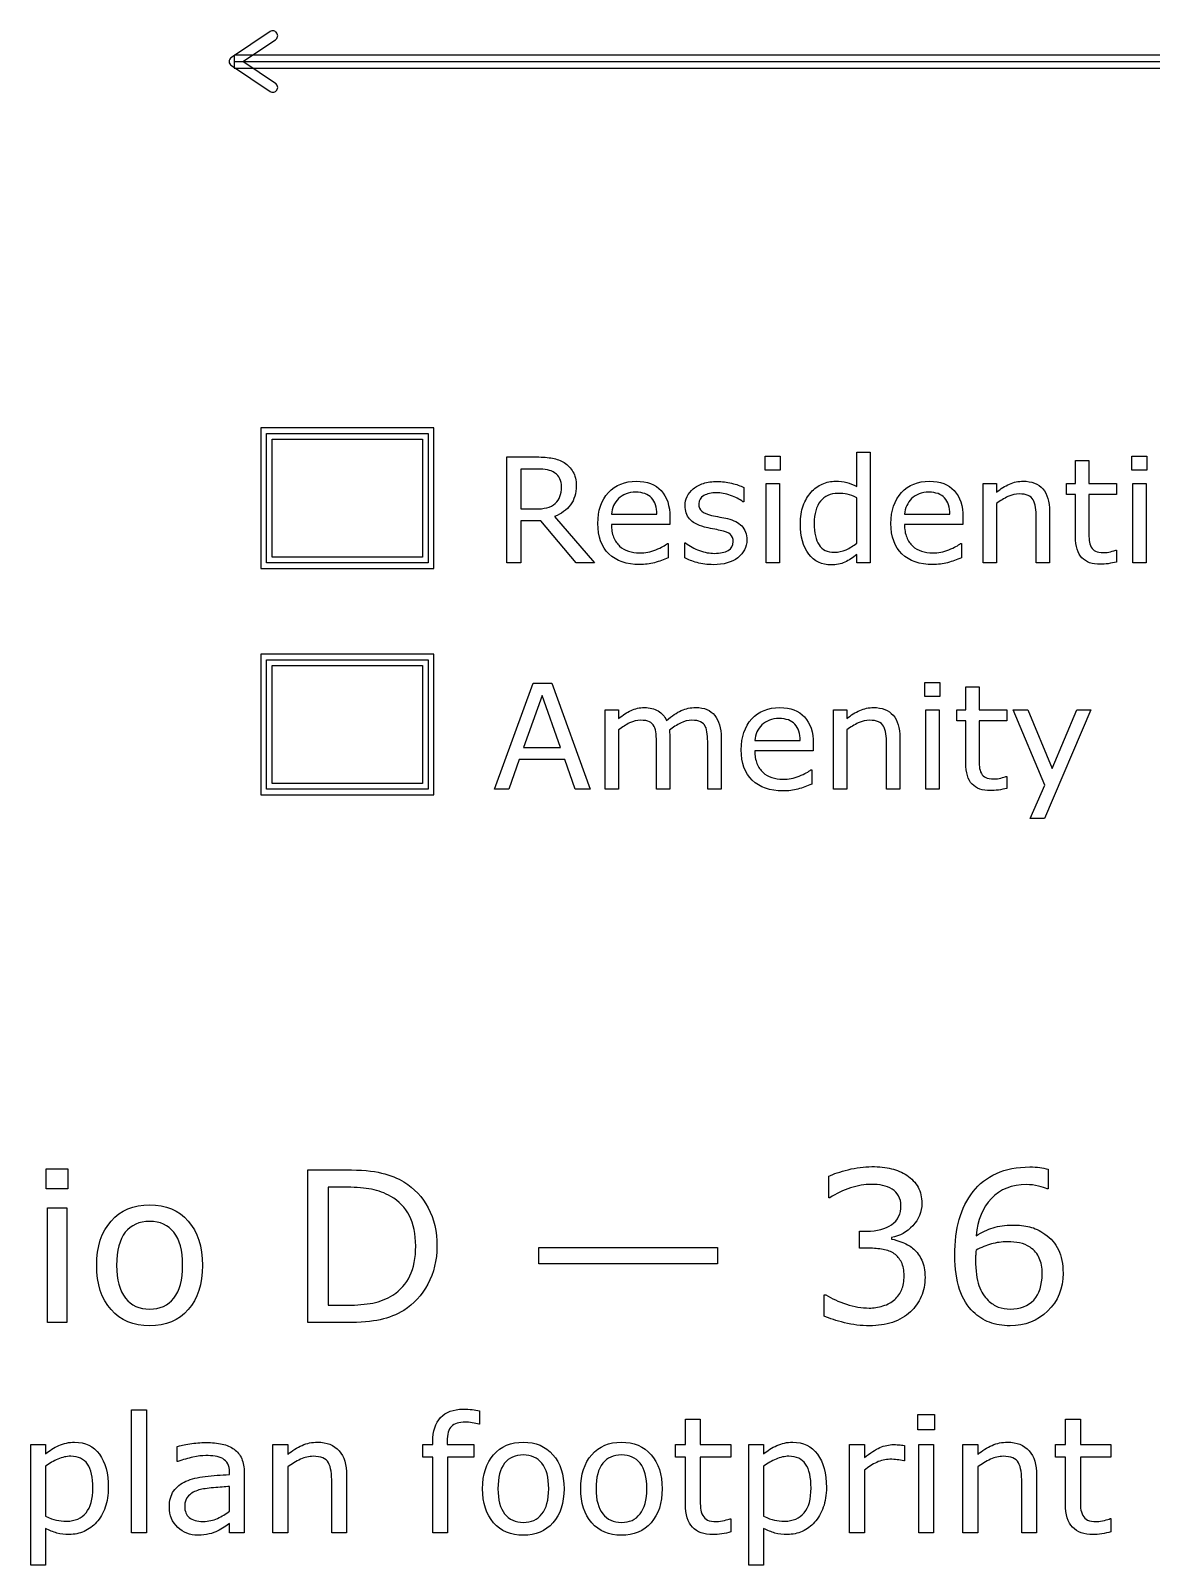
# Model space of a CAD drawing. Extents: x -13 to 750, y 12 to 2314.
# Drawn here: x 31.4 to 100.7, y 585.9 to 680.8 of the extents above; entities that cross this region are included whole.
import ezdxf

# ---------------------------------------------------------------- set-up
doc = ezdxf.new("R2010")
doc.units = 0
doc.layers.get('0').update_dxf_attribs({"linetype": 'CONTINUOUS'})

msp = doc.modelspace()

# ---------------------------------------------------------------- linework, layer by layer
at = {"color": 7}
for points in [[(46.234375, 680.7396), (43.833984, 679.14)], [(46.566411, 677.5404), (44.541021, 678.89), (46.566411, 680.2396)], [(44, 678.89), (268, 678.89)], [(43.833984, 678.64), (46.234375, 677.0404)], [(66.292969, 647.89), (65.163574, 647.89), (62.975098, 650.4916), (61.749023, 650.4916), (61.749023, 647.89), (60.878906, 647.89), (60.878906, 654.4335), (62.711426, 654.4335)], [(82.526367, 652.6004), (82.526367, 654.7274), (83.352539, 654.7274), (83.352539, 647.89)], [(96.052734, 649.4937), (96.052734, 652.1041), (95.494629, 652.1041), (95.494629, 652.7984), (96.052734, 652.7984), (96.052734, 654.209), (96.878906, 654.209), (96.878906, 652.7984), (98.583984, 652.7984), (98.583984, 652.1041), (96.878906, 652.1041), (96.878906, 649.8672)], [(62.772949, 653.6867), (61.749023, 653.6867), (61.749023, 651.217), (62.62793, 651.217)], [(75.525883, 652.5479), (75.525883, 651.6646), (75.481933, 651.6646)], [(91.166017, 651.5547), (91.166017, 647.89), (90.339845, 647.89), (90.339845, 652.7987), (91.166017, 652.7987), (91.166017, 652.2538)], [(82.526367, 649.0985), (82.526367, 651.9154)], [(63.832031, 650.7509), (66.292969, 647.89)], [(67.343262, 650.8915), (70.155762, 650.8915)], [(70.959961, 650.2587), (67.343262, 650.2587)], [(70.959956, 650.7069), (70.959961, 650.2587)], [(85.470703, 650.8915), (88.283203, 650.8915)], [(89.087402, 650.2587), (85.470703, 650.2587)], [(89.087406, 650.7069), (89.087402, 650.2587)], [(94.444336, 647.89), (93.618164, 647.89), (93.618164, 650.6849)], [(94.444337, 651.076), (94.444336, 647.89)], [(75.719237, 649.3044), (75.719238, 649.305)], [(70.819336, 649.0897), (70.863276, 649.0897), (70.863276, 648.1888)], [(71.882812, 648.1844), (71.882812, 649.1117), (71.926762, 649.1117)], [(82.526367, 649.0983), (82.526367, 649.0985)], [(83.352539, 647.89), (82.526367, 647.89), (82.526367, 648.4042)], [(88.946777, 649.0897), (88.990727, 649.0897), (88.990727, 648.1888)], [(98.540041, 648.6763), (98.583991, 648.6763), (98.583984, 647.934)], [(89.263184, 635.4937), (89.263184, 638.1041), (88.705078, 638.1041), (88.705078, 638.7984), (89.263184, 638.7984), (89.263184, 640.209), (90.089355, 640.209), (90.089355, 638.7984), (91.794434, 638.7984), (91.794434, 638.1041), (90.089355, 638.1041), (90.089355, 635.8672)], [(67.791516, 637.5553), (67.791516, 633.89), (66.965344, 633.89), (66.965344, 638.7987), (67.791516, 638.7987), (67.791516, 638.2538)], [(81.906739, 637.5547), (81.906739, 633.89), (81.080567, 633.89), (81.080567, 638.7987), (81.906739, 638.7987), (81.906739, 638.2538)], [(70.959971, 637.0324), (70.959971, 633.89), (70.133799, 633.89), (70.133799, 636.6849)], [(74.12843, 637.076), (74.128418, 633.89)], [(85.18506, 637.076), (85.185059, 633.89)], [(74.128418, 633.89), (73.302246, 633.89), (73.302246, 636.6849)], [(76.211426, 636.8915), (79.023926, 636.8915)], [(79.828125, 636.2587), (76.211426, 636.2587)], [(79.82812, 636.7069), (79.828125, 636.2587)], [(85.185059, 633.89), (84.358887, 633.89), (84.358887, 636.6849)], [(79.6875, 635.0897), (79.73144, 635.0897), (79.73144, 634.1888)], [(91.750489, 634.6763), (91.794439, 634.6763), (91.794434, 633.934)], [(94.35791, 610.373), (94.35791, 609.1606), (94.29443, 609.1606)], [(50.952637, 600.89), (48.565918, 600.89), (48.565918, 610.3417), (50.927246, 610.3417)], [(80.850093, 608.6153), (80.786613, 608.6153), (80.786613, 609.942)], [(51.003418, 609.2625), (49.822754, 609.2625), (49.822754, 601.969), (51.003418, 601.969)], [(83.26855, 605.4918), (82.697261, 605.4918), (82.697261, 606.5455), (83.141597, 606.5455)], [(84.677726, 606.1461), (84.677726, 606.0571)], [(86.042472, 605.4414), (86.04248, 605.4412)], [(93.989797, 603.9043), (93.989746, 603.9048)], [(95.278316, 603.9556), (95.27832, 603.9558)], [(80.513672, 601.2898), (80.513672, 602.6165), (80.608882, 602.6165)], [(59.181152, 595.4395), (59.181152, 594.599)], [(59.181152, 594.599), (59.132322, 594.599)], [(71.92041, 589.6721), (71.92041, 592.5725), (71.300293, 592.5725), (71.300293, 593.344), (71.92041, 593.344), (71.92041, 594.9114), (72.838379, 594.9114), (72.838379, 593.344), (74.73291, 593.344), (74.73291, 592.5725), (72.838379, 592.5725), (72.838379, 590.0872)], [(95.431152, 589.6723), (95.431152, 592.5727), (94.811035, 592.5727), (94.811035, 593.3442), (95.431152, 593.3442), (95.431152, 594.9116), (96.349121, 594.9116), (96.349121, 593.3442), (98.243652, 593.3442), (98.243652, 592.5727), (96.349121, 592.5727), (96.349121, 590.0874)], [(32.340332, 588.1636), (32.340332, 585.8785), (31.422363, 585.8785), (31.422363, 593.3443), (32.340332, 593.3443), (32.340332, 592.773)], [(47.320806, 591.9623), (47.320806, 587.89), (46.402837, 587.89), (46.402837, 593.3441), (47.320806, 593.3441), (47.320806, 592.7386)], [(57.18408, 593.5299), (57.18408, 593.3444), (58.839353, 593.3444), (58.839353, 592.5729), (57.213379, 592.5729), (57.213379, 587.89), (56.29541, 587.89), (56.29541, 592.5726), (55.675293, 592.5726), (55.675293, 593.3441), (56.29541, 593.3441), (56.29541, 593.5248)], [(76.759277, 588.1636), (76.759277, 585.8785), (75.841309, 585.8785), (75.841309, 593.3443), (76.759277, 593.3443), (76.759277, 592.773)], [(82.989744, 591.7617), (82.989744, 587.89), (82.071775, 587.89), (82.071775, 593.3441), (82.989744, 593.3441), (82.989744, 592.5384)], [(85.475096, 593.2851), (85.475098, 592.3435)], [(90.00147, 591.9623), (90.00147, 587.89), (89.083501, 587.89), (89.083501, 593.3441), (90.00147, 593.3441), (90.00147, 592.7386)], [(40.533691, 592.2941), (40.484861, 592.2941), (40.484861, 593.2267)], [(85.475098, 592.3435), (85.426268, 592.3435)], [(32.340332, 592.0017), (32.340332, 588.9109)], [(43.722168, 591.4937), (43.722168, 591.6353)], [(44.635252, 591.5907), (44.635254, 587.89)], [(50.963384, 591.43), (50.963379, 587.89)], [(76.759277, 592.0017), (76.759277, 588.9109)], [(93.644048, 591.43), (93.644043, 587.89)], [(35.274902, 590.6594), (35.274902, 590.659)], [(36.222168, 590.6832), (36.222168, 590.683)], [(43.722168, 589.2328), (43.722168, 590.7513)], [(50.963379, 587.89), (50.04541, 587.89), (50.04541, 590.9955)], [(79.693848, 590.6594), (79.693848, 590.659)], [(80.641113, 590.6832), (80.641113, 590.683)], [(93.644043, 587.89), (92.726074, 587.89), (92.726074, 590.9955)], [(43.722168, 589.233), (43.722168, 589.2328)], [(74.684081, 588.7633), (74.732911, 588.7633), (74.73291, 587.9388)], [(98.194823, 588.7635), (98.243653, 588.7635), (98.243652, 587.939)], [(44.635254, 587.89), (43.722168, 587.89), (43.722168, 588.4711)]]:
    msp.add_lwpolyline(points, dxfattribs=at)
for points in [[(46.234375, 680.7396), (46.234375, 680.7396)], [(44, 679.2904), (44, 678.4896), (268, 678.4896), (268, 679.2904)], [(45.650391, 656.2396), (45.650391, 647.5404), (56.349609, 647.5404), (56.349609, 656.2396)], [(46, 655.89), (56, 655.89), (56, 647.89), (46, 647.89)], [(46.349609, 655.5404), (55.650391, 655.5404), (55.650391, 648.2396), (46.349609, 648.2396)], [(77.789062, 653.6205), (76.857422, 653.6205), (76.857422, 654.4774), (77.789062, 654.4774)], [(100.46924, 653.6206), (99.537598, 653.6206), (99.537598, 654.4775), (100.46924, 654.4775)], [(64.258301, 652.5921), (64.258301, 652.5921)], [(77.736328, 647.89), (76.910156, 647.89), (76.910156, 652.7987), (77.736328, 652.7987)], [(100.4165, 647.89), (99.590332, 647.89), (99.590332, 652.7987), (100.4165, 652.7987)], [(45.650391, 642.2396), (45.650391, 633.5404), (56.349609, 633.5404), (56.349609, 642.2396)], [(46, 641.89), (56, 641.89), (56, 633.89), (46, 633.89)], [(46.349609, 641.5404), (55.650391, 641.5404), (55.650391, 634.2396), (46.349609, 634.2396)], [(66.038086, 633.89), (65.11084, 633.89), (64.469238, 635.7137), (61.63916, 635.7137), (60.997559, 633.89), (60.114258, 633.89), (62.496094, 640.4335), (63.65625, 640.4335)], [(87.663574, 639.6205), (86.731934, 639.6205), (86.731934, 640.4774), (87.663574, 640.4774)], [(64.201172, 636.4608), (63.054199, 639.6732), (61.902832, 636.4608)], [(87.61084, 633.89), (86.784668, 633.89), (86.784668, 638.7987), (87.61084, 638.7987)], [(96.993164, 638.7988), (94.12793, 632.0796), (93.244629, 632.0796), (94.158691, 634.1274), (92.203125, 638.7988), (93.099609, 638.7988), (94.606934, 635.1601), (96.127441, 638.7988)], [(33.725098, 609.1673), (32.379395, 609.1673), (32.379395, 610.4051), (33.725098, 610.4051)], [(33.648926, 600.89), (32.455566, 600.89), (32.455566, 607.9803), (33.648926, 607.9803)], [(55.237305, 605.6253), (55.237305, 605.6253)], [(56.55127, 605.6063), (56.55127, 605.6063)], [(73.912109, 604.5208), (62.854492, 604.5208), (62.854492, 605.5364), (73.912109, 605.5364)], [(40.821777, 604.432), (40.821777, 604.432)], [(42.053223, 604.432), (42.053223, 604.432)], [(38.580566, 587.89), (37.662598, 587.89), (37.662598, 595.4877), (38.580566, 595.4877)], [(87.325684, 594.2576), (86.290527, 594.2576), (86.290527, 595.2097), (87.325684, 595.2097)], [(87.26709, 587.89), (86.349121, 587.89), (86.349121, 593.3441), (87.26709, 593.3441)], [(63.463379, 590.6146), (63.463379, 590.6146)], [(64.410645, 590.6146), (64.410645, 590.6146)], [(69.532715, 590.6146), (69.532715, 590.6146)], [(70.47998, 590.6146), (70.47998, 590.6146)]]:
    msp.add_lwpolyline(points, close=True, dxfattribs=at)
for points in [[(46.459789, 680.783802), (46.381762, 680.799557), (46.300673, 680.783656), (46.234375, 680.7396)], [(46.650391, 680.6556), (46.606381, 680.721929), (46.537815, 680.768047), (46.459789, 680.783802)], [(46.694594, 680.4302), (46.710345, 680.508222), (46.694444, 680.589306), (46.650391, 680.6556)], [(46.566411, 680.2396), (46.632732, 680.283613), (46.678843, 680.352177), (46.694594, 680.4302)], [(43.833984, 679.14), (43.750204, 679.084408), (43.69984, 678.990546), (43.69984, 678.89)], [(43.69984, 678.89), (43.69984, 678.789454), (43.750204, 678.695592), (43.833984, 678.64)], [(46.234375, 677.0404), (46.300673, 676.996344), (46.381762, 676.980443), (46.459789, 676.996198)], [(46.459789, 676.996198), (46.537815, 677.011953), (46.606381, 677.058071), (46.650391, 677.1244)], [(46.694594, 677.3498), (46.678843, 677.427823), (46.632732, 677.496387), (46.566411, 677.5404)], [(46.650391, 677.1244), (46.694444, 677.190694), (46.710345, 677.271778), (46.694594, 677.3498)], [(62.711426, 654.4335), (63.106933, 654.4335), (63.436523, 654.407167), (63.700195, 654.3545)], [(63.700195, 654.3545), (63.963867, 654.3045), (64.201172, 654.213667), (64.412109, 654.082)], [(64.412109, 654.082), (64.649414, 653.9326), (64.833984, 653.743633), (64.96582, 653.5151)], [(63.383789, 653.6337), (63.210938, 653.669033), (63.007324, 653.6867), (62.772949, 653.6867)], [(63.832031, 653.4579), (63.706054, 653.542833), (63.55664, 653.601433), (63.383789, 653.6337)], [(64.157227, 653.0887), (64.092774, 653.235233), (63.984375, 653.3583), (63.832031, 653.4579)], [(64.258301, 652.5921), (64.258301, 652.779633), (64.22461, 652.945167), (64.157227, 653.0887)], [(64.96582, 653.5151), (65.100586, 653.2895), (65.167969, 653.0024), (65.167969, 652.6538)], [(64.161621, 651.9813), (64.226074, 652.142433), (64.258301, 652.346033), (64.258301, 652.5921)], [(65.167969, 652.6538), (65.167969, 652.182133), (65.049317, 651.7866), (64.812012, 651.4672)], [(66.503901, 650.3158), (66.503901, 651.118533), (66.722163, 651.755733), (67.158686, 652.2274)], [(67.158686, 652.2274), (67.598139, 652.699067), (68.175288, 652.9349), (68.890132, 652.9349)], [(68.846191, 652.2538), (68.403808, 652.2538), (68.050781, 652.123433), (67.787109, 651.8627)], [(69.826172, 651.8978), (69.612305, 652.135133), (69.285644, 652.2538), (68.846191, 652.2538)], [(68.890132, 652.9349), (69.552241, 652.9349), (70.062007, 652.741533), (70.419429, 652.3548)], [(70.419429, 652.3548), (70.77978, 651.968133), (70.959956, 651.418833), (70.959956, 650.7069)], [(72.027836, 651.9898), (72.112797, 652.168533), (72.240238, 652.3282), (72.41016, 652.4688)], [(72.41016, 652.4688), (72.574223, 652.606467), (72.782231, 652.714867), (73.034184, 652.794)], [(73.034184, 652.794), (73.289067, 652.876), (73.573246, 652.917), (73.886723, 652.917)], [(73.825194, 652.2183), (73.523437, 652.2183), (73.268554, 652.1597), (73.060546, 652.0425)], [(74.71289, 652.0557), (74.411132, 652.1641), (74.115233, 652.2183), (73.825194, 652.2183)], [(73.886723, 652.917), (74.179692, 652.917), (74.47559, 652.8804), (74.774418, 652.8072)], [(74.774418, 652.8072), (75.076176, 652.736867), (75.326664, 652.650433), (75.525883, 652.5479)], [(79.208496, 651.4188), (79.328613, 651.744), (79.489746, 652.020867), (79.691895, 652.2494)], [(79.691895, 652.2494), (79.891114, 652.472067), (80.122559, 652.641967), (80.38623, 652.7591)], [(81.353027, 652.1789), (80.890136, 652.1789), (80.529785, 652.017767), (80.271973, 651.6955)], [(80.38623, 652.7591), (80.652832, 652.8763), (80.928223, 652.9349), (81.212402, 652.9349)], [(81.212402, 652.9349), (81.470215, 652.9349), (81.69873, 652.9069), (81.897949, 652.8509)], [(81.928711, 652.1219), (81.75293, 652.1599), (81.561035, 652.1789), (81.353027, 652.1789)], [(81.897949, 652.8509), (82.097168, 652.798233), (82.30664, 652.714733), (82.526367, 652.6004)], [(82.526367, 651.9154), (82.303711, 652.015), (82.104492, 652.083833), (81.928711, 652.1219)], [(84.631352, 650.3158), (84.631352, 651.118533), (84.849614, 651.755733), (85.286137, 652.2274)], [(85.286137, 652.2274), (85.72559, 652.699067), (86.302738, 652.9349), (87.017582, 652.9349)], [(86.973633, 652.2538), (86.53125, 652.2538), (86.178223, 652.123433), (85.914551, 651.8627)], [(87.953613, 651.8978), (87.739746, 652.135133), (87.413086, 652.2538), (86.973633, 652.2538)], [(87.017582, 652.9349), (87.679691, 652.9349), (88.189457, 652.741533), (88.546879, 652.3548)], [(88.546879, 652.3548), (88.90723, 651.968133), (89.087406, 651.418833), (89.087406, 650.7069)], [(91.166017, 652.2538), (91.423829, 652.467667), (91.69043, 652.634633), (91.965821, 652.7547)], [(92.581056, 652.148), (92.35547, 652.148), (92.11963, 652.092333), (91.873536, 651.981)], [(91.965821, 652.7547), (92.241212, 652.874833), (92.523927, 652.9349), (92.813966, 652.9349)], [(93.117188, 652.056), (92.979493, 652.117333), (92.800783, 652.148), (92.581056, 652.148)], [(92.813966, 652.9349), (93.344239, 652.9349), (93.748536, 652.775233), (94.026856, 652.4559)], [(94.026856, 652.4559), (94.305177, 652.136567), (94.444337, 651.6766), (94.444337, 651.076)], [(62.62793, 651.217), (62.903321, 651.217), (63.143555, 651.240333), (63.348633, 651.287)], [(63.348633, 651.287), (63.553711, 651.337), (63.728027, 651.4278), (63.871582, 651.5594)], [(64.812012, 651.4672), (64.574707, 651.1508), (64.248047, 650.912033), (63.832031, 650.7509)], [(63.871582, 651.5594), (64.003418, 651.682467), (64.100098, 651.8231), (64.161621, 651.9813)], [(67.787109, 651.8627), (67.526367, 651.6019), (67.378418, 651.278167), (67.343262, 650.8915)], [(70.155762, 650.8915), (70.152829, 651.3251), (70.042965, 651.660533), (69.826172, 651.8978)], [(71.904789, 651.4185), (71.904789, 651.620633), (71.945805, 651.811067), (72.027836, 651.9898)], [(72.172856, 650.6011), (71.994145, 650.823767), (71.904789, 651.096233), (71.904789, 651.4185)], [(73.060546, 652.0425), (72.852538, 651.928233), (72.748534, 651.756867), (72.748534, 651.5284)], [(72.748534, 651.5284), (72.748534, 651.3262), (72.811522, 651.173833), (72.937499, 651.0713)], [(75.481933, 651.6646), (75.270995, 651.819867), (75.014647, 651.950233), (74.71289, 652.0557)], [(79.032715, 650.307), (79.032715, 650.723), (79.091309, 651.0936), (79.208496, 651.4188)], [(80.271973, 651.6955), (80.01416, 651.373233), (79.885254, 650.9162), (79.885254, 650.3244)], [(85.914551, 651.8627), (85.653808, 651.6019), (85.505859, 651.278167), (85.470703, 650.8915)], [(88.283203, 650.8915), (88.28027, 651.3251), (88.170406, 651.660533), (87.953613, 651.8978)], [(91.873536, 651.981), (91.627443, 651.869667), (91.391603, 651.727567), (91.166017, 651.5547)], [(93.433595, 651.7836), (93.360352, 651.9066), (93.254883, 651.9974), (93.117188, 652.056)], [(93.578614, 651.3177), (93.552247, 651.516967), (93.503908, 651.672267), (93.433595, 651.7836)], [(93.618164, 650.6849), (93.618164, 650.9105), (93.604981, 651.121433), (93.578614, 651.3177)], [(67.189448, 648.4349), (66.732417, 648.8773), (66.503901, 649.504267), (66.503901, 650.3158)], [(67.343262, 650.2587), (67.343262, 649.9569), (67.388672, 649.6932), (67.479492, 649.4676)], [(73.091313, 650.1001), (72.660648, 650.214367), (72.354496, 650.381367), (72.172856, 650.6011)], [(72.937499, 651.0713), (73.060546, 650.968767), (73.259764, 650.8853), (73.535155, 650.8209)], [(73.535155, 650.8209), (73.687499, 650.785567), (73.857421, 650.7504), (74.044921, 650.7154)], [(74.044921, 650.7154), (74.23535, 650.680067), (74.393553, 650.647733), (74.51953, 650.6184)], [(74.51953, 650.6184), (74.903319, 650.530533), (75.199218, 650.379667), (75.407226, 650.1658)], [(79.546875, 648.4305), (79.204102, 648.8817), (79.032715, 649.5072), (79.032715, 650.307)], [(79.885254, 650.3244), (79.885254, 649.7414), (79.984863, 649.297533), (80.184082, 648.9928)], [(85.316899, 648.4349), (84.859868, 648.8773), (84.631352, 649.504267), (84.631352, 650.3158)], [(85.470703, 650.2587), (85.470703, 649.9569), (85.516113, 649.6932), (85.606934, 649.4676)], [(67.479492, 649.4676), (67.570313, 649.245), (67.694824, 649.0619), (67.853027, 648.9183)], [(73.605473, 649.9859), (73.417973, 650.021233), (73.246586, 650.0593), (73.091313, 650.1001)], [(74.066899, 649.8939), (73.949711, 649.920567), (73.795902, 649.951233), (73.605473, 649.9859)], [(74.7085, 649.639), (74.597172, 649.7386), (74.383305, 649.823567), (74.066899, 649.8939)], [(74.875492, 649.1996), (74.875492, 649.392933), (74.819828, 649.5394), (74.7085, 649.639)], [(75.719238, 649.305), (75.719238, 648.8568), (75.533203, 648.489133), (75.161133, 648.202)], [(75.407226, 650.1658), (75.615233, 649.949), (75.719237, 649.661867), (75.719237, 649.3044)], [(85.606934, 649.4676), (85.697754, 649.245), (85.822266, 649.0619), (85.980469, 648.9183)], [(96.443848, 648.1973), (96.183105, 648.466833), (96.052734, 648.898967), (96.052734, 649.4937)], [(96.878906, 649.8672), (96.878906, 649.6094), (96.884766, 649.407267), (96.896486, 649.2608)], [(96.896486, 649.2608), (96.908206, 649.117267), (96.949222, 648.9825), (97.019533, 648.8565)], [(69.096675, 647.7757), (68.282222, 647.7757), (67.646479, 647.995433), (67.189448, 648.4349)], [(67.853027, 648.9183), (68.005371, 648.7777), (68.185547, 648.672233), (68.393555, 648.6019)], [(68.393555, 648.6019), (68.604492, 648.531567), (68.835938, 648.4964), (69.087891, 648.4964)], [(69.087891, 648.4964), (69.421875, 648.4964), (69.757324, 648.562333), (70.094238, 648.6942)], [(70.094238, 648.6942), (70.434082, 648.828933), (70.675781, 648.960767), (70.819336, 649.0897)], [(71.926762, 649.1117), (72.187504, 648.915367), (72.477543, 648.758633), (72.796879, 648.6415)], [(72.796879, 648.6415), (73.116215, 648.527233), (73.422367, 648.4701), (73.715336, 648.4701)], [(73.715336, 648.4701), (74.078617, 648.4701), (74.362797, 648.5287), (74.567875, 648.6459)], [(74.567875, 648.6459), (74.772953, 648.763033), (74.875492, 648.9476), (74.875492, 649.1996)], [(80.944336, 647.7538), (80.358399, 647.7538), (79.892578, 647.979367), (79.546875, 648.4305)], [(80.184082, 648.9928), (80.383301, 648.691067), (80.702637, 648.5402), (81.14209, 648.5402)], [(81.14209, 648.5402), (81.376465, 648.5402), (81.613769, 648.591467), (81.854004, 648.694)], [(82.526367, 648.4042), (82.289062, 648.199067), (82.041504, 648.0394), (81.783691, 647.9252)], [(81.854004, 648.694), (82.094238, 648.799467), (82.318359, 648.934233), (82.526367, 649.0983)], [(87.224125, 647.7757), (86.409672, 647.7757), (85.77393, 647.995433), (85.316899, 648.4349)], [(85.980469, 648.9183), (86.132812, 648.7777), (86.312988, 648.672233), (86.520996, 648.6019)], [(86.520996, 648.6019), (86.731933, 648.531567), (86.963379, 648.4964), (87.215332, 648.4964)], [(87.215332, 648.4964), (87.549317, 648.4964), (87.884766, 648.562333), (88.22168, 648.6942)], [(88.22168, 648.6942), (88.561523, 648.828933), (88.803222, 648.960767), (88.946777, 649.0897)], [(97.019533, 648.8565), (97.083986, 648.7393), (97.171877, 648.652867), (97.283205, 648.5972)], [(97.283205, 648.5972), (97.397463, 648.544533), (97.570315, 648.5182), (97.80176, 648.5182)], [(97.80176, 648.5182), (97.936525, 648.5182), (98.07715, 648.5372), (98.223635, 648.5752)], [(98.223635, 648.5752), (98.370119, 648.616533), (98.475588, 648.650233), (98.540041, 648.6763)], [(70.010737, 647.8944), (69.720698, 647.815267), (69.416011, 647.7757), (69.096675, 647.7757)], [(70.863276, 648.1888), (70.584956, 648.0716), (70.300776, 647.973467), (70.010737, 647.8944)], [(72.643066, 647.8988), (72.341309, 647.986667), (72.087891, 648.081867), (71.882812, 648.1844)], [(73.64502, 647.7713), (73.281739, 647.7713), (72.947754, 647.8138), (72.643066, 647.8988)], [(75.161133, 648.202), (74.791992, 647.914867), (74.286621, 647.7713), (73.64502, 647.7713)], [(81.783691, 647.9252), (81.525879, 647.810933), (81.246094, 647.7538), (80.944336, 647.7538)], [(88.138188, 647.8944), (87.848149, 647.815267), (87.543461, 647.7757), (87.224125, 647.7757)], [(88.990727, 648.1888), (88.712406, 648.0716), (88.428227, 647.973467), (88.138188, 647.8944)], [(97.586426, 647.793), (97.085449, 647.793), (96.70459, 647.927767), (96.443848, 648.1973)], [(98.074219, 647.833), (97.892578, 647.806333), (97.729981, 647.793), (97.586426, 647.793)], [(98.583984, 647.934), (98.428711, 647.893333), (98.258789, 647.859667), (98.074219, 647.833)], [(68.560559, 638.7547), (68.818372, 638.874833), (69.092297, 638.9349), (69.382336, 638.9349)], [(69.382336, 638.9349), (69.716321, 638.9349), (69.999036, 638.8646), (70.230481, 638.724)], [(71.667492, 638.746), (71.942883, 638.871933), (72.237316, 638.9349), (72.550793, 638.9349)], [(72.550793, 638.9349), (73.089856, 638.9349), (73.486828, 638.770833), (73.741711, 638.4427)], [(76.02685, 638.2274), (76.466303, 638.699067), (77.043452, 638.9349), (77.758296, 638.9349)], [(77.758296, 638.9349), (78.420405, 638.9349), (78.930171, 638.741533), (79.287593, 638.3548)], [(82.706544, 638.7547), (82.981935, 638.874833), (83.264649, 638.9349), (83.554688, 638.9349)], [(83.554688, 638.9349), (84.084962, 638.9349), (84.489259, 638.775233), (84.767579, 638.4559)], [(67.791516, 638.2538), (68.049329, 638.467667), (68.305676, 638.634633), (68.560559, 638.7547)], [(68.468274, 637.9816), (68.242688, 637.870267), (68.017102, 637.728167), (67.791516, 637.5553)], [(69.149426, 638.1486), (68.92384, 638.1486), (68.696789, 638.092933), (68.468274, 637.9816)], [(69.694348, 638.0516), (69.568371, 638.116267), (69.386731, 638.1486), (69.149426, 638.1486)], [(69.984387, 637.7704), (69.917004, 637.896333), (69.820325, 637.990067), (69.694348, 638.0516)], [(70.230481, 638.724), (70.464856, 638.583333), (70.639172, 638.3885), (70.75343, 638.1395)], [(70.75343, 638.1395), (71.087415, 638.420767), (71.392102, 638.622933), (71.667492, 638.746)], [(71.623537, 637.9728), (71.392092, 637.858533), (71.160646, 637.712067), (70.929201, 637.5334)], [(72.317873, 638.1486), (72.086428, 638.1486), (71.854982, 638.09), (71.623537, 637.9728)], [(72.862795, 638.0516), (72.736818, 638.116267), (72.555178, 638.1486), (72.317873, 638.1486)], [(73.152834, 637.766), (73.085451, 637.891933), (72.988772, 637.987133), (72.862795, 638.0516)], [(73.741711, 638.4427), (73.999524, 638.1175), (74.12843, 637.661933), (74.12843, 637.076)], [(75.372065, 636.3158), (75.372065, 637.118533), (75.590327, 637.755733), (76.02685, 638.2274)], [(77.714355, 638.2538), (77.271972, 638.2538), (76.918945, 638.123433), (76.655273, 637.8627)], [(78.694336, 637.8978), (78.480469, 638.135133), (78.153808, 638.2538), (77.714355, 638.2538)], [(79.023926, 636.8915), (79.020993, 637.3251), (78.911129, 637.660533), (78.694336, 637.8978)], [(79.287593, 638.3548), (79.647944, 637.968133), (79.82812, 637.418833), (79.82812, 636.7069)], [(81.906739, 638.2538), (82.164552, 638.467667), (82.431153, 638.634633), (82.706544, 638.7547)], [(82.614259, 637.981), (82.368165, 637.869667), (82.132325, 637.727567), (81.906739, 637.5547)], [(83.321778, 638.148), (83.096192, 638.148), (82.860352, 638.092333), (82.614259, 637.981)], [(83.857911, 638.056), (83.720216, 638.117333), (83.541505, 638.148), (83.321778, 638.148)], [(84.174317, 637.7836), (84.101075, 637.9066), (83.995606, 637.9974), (83.857911, 638.056)], [(84.767579, 638.4559), (85.0459, 638.136567), (85.18506, 637.6766), (85.18506, 637.076)], [(70.103039, 637.3002), (70.085459, 637.496467), (70.045908, 637.6532), (69.984387, 637.7704)], [(70.133799, 636.6849), (70.133799, 636.9017), (70.123546, 637.1068), (70.103039, 637.3002)], [(70.929201, 637.5334), (70.937988, 637.466), (70.945311, 637.3869), (70.951171, 637.2961)], [(70.951171, 637.2961), (70.957038, 637.208167), (70.959971, 637.120267), (70.959971, 637.0324)], [(73.271486, 637.2958), (73.253906, 637.492067), (73.214355, 637.6488), (73.152834, 637.766)], [(73.302246, 636.6849), (73.302246, 636.895833), (73.291993, 637.099467), (73.271486, 637.2958)], [(76.655273, 637.8627), (76.394531, 637.6019), (76.246582, 637.278167), (76.211426, 636.8915)], [(84.319337, 637.3177), (84.29297, 637.516967), (84.24463, 637.672267), (84.174317, 637.7836)], [(84.358887, 636.6849), (84.358887, 636.9105), (84.345704, 637.121433), (84.319337, 637.3177)], [(76.057612, 634.4349), (75.600581, 634.8773), (75.372065, 635.504267), (75.372065, 636.3158)], [(76.211426, 636.2587), (76.211426, 635.9569), (76.256836, 635.6932), (76.347656, 635.4676)], [(76.347656, 635.4676), (76.438477, 635.245), (76.562988, 635.0619), (76.721191, 634.9183)], [(78.962402, 634.6942), (79.302246, 634.828933), (79.543945, 634.960767), (79.6875, 635.0897)], [(89.654297, 634.1973), (89.393555, 634.466833), (89.263184, 634.898967), (89.263184, 635.4937)], [(90.089355, 635.8672), (90.089355, 635.6094), (90.095215, 635.407267), (90.106935, 635.2608)], [(90.106935, 635.2608), (90.118655, 635.117267), (90.15967, 634.9825), (90.229981, 634.8565)], [(77.964839, 633.7757), (77.150386, 633.7757), (76.514643, 633.995433), (76.057612, 634.4349)], [(76.721191, 634.9183), (76.873535, 634.7777), (77.053711, 634.672233), (77.261719, 634.6019)], [(77.261719, 634.6019), (77.472656, 634.531567), (77.704102, 634.4964), (77.956055, 634.4964)], [(77.956055, 634.4964), (78.290039, 634.4964), (78.625488, 634.562333), (78.962402, 634.6942)], [(79.73144, 634.1888), (79.45312, 634.0716), (79.16894, 633.973467), (78.878901, 633.8944)], [(90.796875, 633.793), (90.295898, 633.793), (89.915039, 633.927767), (89.654297, 634.1973)], [(90.229981, 634.8565), (90.294434, 634.7393), (90.382325, 634.652867), (90.493653, 634.5972)], [(90.493653, 634.5972), (90.607911, 634.544533), (90.780763, 634.5182), (91.012208, 634.5182)], [(91.012208, 634.5182), (91.146973, 634.5182), (91.287598, 634.5372), (91.434083, 634.5752)], [(91.434083, 634.5752), (91.580568, 634.616533), (91.686036, 634.650233), (91.750489, 634.6763)], [(78.878901, 633.8944), (78.588862, 633.815267), (78.284175, 633.7757), (77.964839, 633.7757)], [(91.284668, 633.833), (91.103027, 633.806333), (90.94043, 633.793), (90.796875, 633.793)], [(91.794434, 633.934), (91.63916, 633.893333), (91.469238, 633.859667), (91.284668, 633.833)], [(80.786613, 609.942), (81.087069, 610.090067), (81.486971, 610.225467), (81.98632, 610.3482)], [(81.98632, 610.3482), (82.489901, 610.475133), (82.976554, 610.5386), (83.446281, 610.5386)], [(83.446281, 610.5386), (83.907544, 610.5386), (84.313794, 610.4963), (84.665031, 610.4117)], [(84.665031, 610.4117), (85.016268, 610.327033), (85.333651, 610.1916), (85.617179, 610.0054)], [(91.158691, 610.113), (91.746908, 610.383867), (92.432455, 610.5193), (93.215332, 610.5193)], [(93.215332, 610.5193), (93.465007, 610.5193), (93.674479, 610.508633), (93.84375, 610.4873)], [(93.84375, 610.4873), (94.013021, 610.465967), (94.184407, 610.427867), (94.35791, 610.373)], [(50.927246, 610.3417), (51.849772, 610.3417), (52.581868, 610.273967), (53.123535, 610.1385)], [(53.123535, 610.1385), (53.669434, 610.007367), (54.130697, 609.8254), (54.507324, 609.5926)], [(54.507324, 609.5926), (55.150553, 609.1906), (55.652018, 608.6553), (56.011719, 607.9867)], [(83.414546, 609.4405), (83.012527, 609.4405), (82.585118, 609.368567), (82.132319, 609.2247)], [(84.119136, 609.3765), (83.911779, 609.419167), (83.676915, 609.4405), (83.414546, 609.4405)], [(85.617179, 610.0054), (85.921867, 609.802267), (86.152499, 609.556833), (86.309074, 609.2691)], [(89.717773, 608.9959), (90.090169, 609.474033), (90.570475, 609.8464), (91.158691, 610.113)], [(93.024898, 609.4273), (92.115067, 609.4273), (91.389319, 609.141667), (90.847652, 608.5704)], [(93.754879, 609.3383), (93.5179, 609.397633), (93.274573, 609.4273), (93.024898, 609.4273)], [(52.507812, 609.1355), (52.088867, 609.220167), (51.587403, 609.2625), (51.003418, 609.2625)], [(53.694824, 608.6975), (53.322428, 608.9091), (52.926757, 609.0551), (52.507812, 609.1355)], [(54.850098, 607.4978), (54.59196, 608.0056), (54.206869, 608.4055), (53.694824, 608.6975)], [(82.132319, 609.2247), (81.67952, 609.080833), (81.252111, 608.8777), (80.850093, 608.6153)], [(84.70312, 609.148), (84.521154, 609.258), (84.326493, 609.334167), (84.119136, 609.3765)], [(85.10937, 608.7227), (85.012039, 608.896233), (84.876623, 609.038), (84.70312, 609.148)], [(85.255366, 608.126), (85.255366, 608.354533), (85.206701, 608.553433), (85.10937, 608.7227)], [(86.309074, 609.2691), (86.465649, 608.981367), (86.543937, 608.644933), (86.543937, 608.2598)], [(88.854492, 607.2693), (89.036458, 607.916767), (89.324218, 608.4923), (89.717773, 608.9959)], [(90.847652, 608.5704), (90.305985, 608.003333), (89.990718, 607.235267), (89.901851, 606.2662)], [(94.29443, 609.1606), (94.17594, 609.223933), (93.99609, 609.283167), (93.754879, 609.3383)], [(36.391113, 607.1678), (36.983561, 607.840667), (37.78125, 608.1771), (38.78418, 608.1771)], [(38.78418, 608.1771), (39.778646, 608.1771), (40.572103, 607.840667), (41.164551, 607.1678)], [(55.237305, 605.6253), (55.237305, 606.365833), (55.108236, 606.99), (54.850098, 607.4978)], [(56.011719, 607.9867), (56.37142, 607.318033), (56.55127, 606.524567), (56.55127, 605.6063)], [(84.677729, 606.9454), (85.06282, 607.2162), (85.255366, 607.609733), (85.255366, 608.126)], [(86.543937, 608.2598), (86.543937, 607.735067), (86.357739, 607.275933), (85.985344, 606.8824)], [(35.508789, 604.432), (35.508789, 605.587267), (35.802897, 606.4992), (36.391113, 607.1678)], [(38.78418, 607.1488), (38.136719, 607.1488), (37.633138, 606.9245), (37.273437, 606.4759)], [(40.282227, 606.4759), (39.922526, 606.9245), (39.423177, 607.1488), (38.78418, 607.1488)], [(41.164551, 607.1678), (41.756999, 606.4992), (42.053223, 605.587267), (42.053223, 604.432)], [(83.141597, 606.5455), (83.784826, 606.5455), (84.29687, 606.6788), (84.677729, 606.9454)], [(85.985344, 606.8824), (85.617179, 606.493067), (85.181307, 606.247633), (84.677726, 606.1461)], [(88.587891, 605.0413), (88.587891, 605.879167), (88.676758, 606.621833), (88.854492, 607.2693)], [(89.901851, 606.2662), (90.25732, 606.482), (90.606442, 606.6449), (90.949215, 606.7549)], [(90.949215, 606.7549), (91.29622, 606.869167), (91.696123, 606.9263), (92.148922, 606.9263)], [(92.148922, 606.9263), (92.55094, 606.9263), (92.904293, 606.888233), (93.20898, 606.8121)], [(93.20898, 606.8121), (93.517899, 606.740167), (93.833166, 606.592033), (94.154781, 606.3677)], [(37.273437, 606.4759), (36.917968, 606.031567), (36.740234, 605.350267), (36.740234, 604.432)], [(40.821777, 604.432), (40.821777, 605.350267), (40.641927, 606.031567), (40.282227, 606.4759)], [(54.881836, 603.7844), (55.118815, 604.275333), (55.237305, 604.888967), (55.237305, 605.6253)], [(56.55127, 605.6063), (56.55127, 604.747233), (56.362956, 603.9686), (55.986328, 603.2704)], [(84.677726, 606.0571), (84.880851, 606.0231), (85.113599, 605.951167), (85.375969, 605.8413)], [(85.375969, 605.8413), (85.638338, 605.7355), (85.860506, 605.6022), (86.042472, 605.4414)], [(90.847656, 605.7579), (90.538737, 605.673233), (90.221354, 605.542033), (89.895508, 605.3643)], [(91.850586, 605.8848), (91.490885, 605.8848), (91.156575, 605.8425), (90.847656, 605.7579)], [(92.593262, 605.8218), (92.356283, 605.8638), (92.108724, 605.8848), (91.850586, 605.8848)], [(93.240723, 605.5552), (93.046061, 605.690667), (92.830241, 605.779533), (92.593262, 605.8218)], [(94.154781, 606.3677), (94.527177, 606.109567), (94.806474, 605.783733), (94.992672, 605.3902)], [(84.144526, 605.4158), (83.873693, 605.466467), (83.581701, 605.4918), (83.26855, 605.4918)], [(84.836421, 605.1492), (84.645991, 605.2804), (84.415359, 605.369267), (84.144526, 605.4158)], [(85.280757, 604.6223), (85.174962, 604.846567), (85.02685, 605.0222), (84.836421, 605.1492)], [(86.04248, 605.4412), (86.245605, 605.2592), (86.41276, 605.030667), (86.543945, 604.7556)], [(86.543945, 604.7556), (86.67513, 604.480533), (86.740723, 604.125067), (86.740723, 603.6892)], [(88.879883, 602.9465), (88.685222, 603.5263), (88.587891, 604.224567), (88.587891, 605.0413)], [(89.876468, 605.0913), (89.872268, 605.0067), (89.870168, 604.8988), (89.870168, 604.7676)], [(89.870168, 604.7676), (89.870168, 604.099), (89.937876, 603.570033), (90.073293, 603.1807)], [(89.895508, 605.3643), (89.887041, 605.271167), (89.880695, 605.180167), (89.876468, 605.0913)], [(93.812012, 604.8824), (93.697754, 605.140533), (93.507324, 605.3648), (93.240723, 605.5552)], [(93.989746, 603.9048), (93.989746, 604.2984), (93.930501, 604.624267), (93.812012, 604.8824)], [(94.992672, 605.3902), (95.183101, 604.996667), (95.278316, 604.518467), (95.278316, 603.9556)], [(36.391113, 601.6962), (35.802897, 602.3648), (35.508789, 603.276733), (35.508789, 604.432)], [(36.740234, 604.432), (36.740234, 603.543333), (36.920084, 602.868367), (37.279785, 602.4071)], [(40.275879, 602.4007), (40.639811, 602.857767), (40.821777, 603.534867), (40.821777, 604.432)], [(42.053223, 604.432), (42.053223, 603.276733), (41.756999, 602.3648), (41.164551, 601.6962)], [(53.828125, 602.5974), (54.297852, 602.897867), (54.649089, 603.293533), (54.881836, 603.7844)], [(85.445796, 603.7844), (85.445796, 604.122933), (85.390783, 604.402233), (85.280757, 604.6223)], [(85.2998, 602.9338), (85.397131, 603.158133), (85.445796, 603.441667), (85.445796, 603.7844)], [(93.462942, 602.2857), (93.814179, 602.6623), (93.989797, 603.201833), (93.989797, 603.9043)], [(95.27832, 603.9558), (95.27832, 602.9952), (94.960937, 602.2102), (94.326172, 601.6008)], [(55.986328, 603.2704), (55.613932, 602.572133), (55.116699, 602.030467), (54.494629, 601.6454)], [(84.868159, 602.3181), (85.06282, 602.5043), (85.206701, 602.709533), (85.2998, 602.9338)], [(86.740723, 603.6892), (86.740723, 603.2576), (86.662435, 602.861933), (86.505859, 602.5022)], [(89.724121, 601.5501), (89.360189, 601.9013), (89.078776, 602.366767), (88.879883, 602.9465)], [(90.073293, 603.1807), (90.212942, 602.795633), (90.403371, 602.490933), (90.644582, 602.2666)], [(37.279785, 602.4071), (37.639486, 601.950033), (38.140951, 601.7215), (38.78418, 601.7215)], [(38.78418, 601.7215), (39.418945, 601.7215), (39.916178, 601.9479), (40.275879, 602.4007)], [(51.003418, 601.969), (51.608561, 601.969), (52.135417, 602.013433), (52.583984, 602.1023)], [(52.583984, 602.1023), (53.036784, 602.191167), (53.451498, 602.3562), (53.828125, 602.5974)], [(80.608882, 602.6165), (80.968582, 602.3795), (81.391759, 602.1827), (81.878413, 602.0261)], [(81.878413, 602.0261), (82.365066, 601.869567), (82.834793, 601.7913), (83.287593, 601.7913)], [(83.287593, 601.7913), (83.554194, 601.7913), (83.837723, 601.835733), (84.138179, 601.9246)], [(84.138179, 601.9246), (84.438634, 602.013467), (84.681961, 602.144633), (84.868159, 602.3181)], [(86.505859, 602.5022), (86.349284, 602.142533), (86.129232, 601.8294), (85.845703, 601.5628)], [(90.644582, 602.2666), (90.839243, 602.0804), (91.048716, 601.942867), (91.273, 601.854)], [(91.273, 601.854), (91.501516, 601.7694), (91.749075, 601.7271), (92.015676, 601.7271)], [(92.015676, 601.7271), (92.629283, 601.7271), (93.111705, 601.9133), (93.462942, 602.2857)], [(38.78418, 600.6932), (37.78125, 600.6932), (36.983561, 601.027533), (36.391113, 601.6962)], [(41.164551, 601.6962), (40.572103, 601.027533), (39.778646, 600.6932), (38.78418, 600.6932)], [(53.047363, 601.0677), (52.518392, 600.949233), (51.82015, 600.89), (50.952637, 600.89)], [(54.494629, 601.6454), (54.062988, 601.3788), (53.580566, 601.186233), (53.047363, 601.0677)], [(81.76416, 600.8836), (81.256347, 601.006267), (80.839518, 601.141667), (80.513672, 601.2898)], [(83.312988, 600.6931), (82.788249, 600.6931), (82.271973, 600.7566), (81.76416, 600.8836)], [(84.722168, 600.9026), (84.294759, 600.762933), (83.825033, 600.6931), (83.312988, 600.6931)], [(85.845703, 601.5628), (85.52832, 601.266533), (85.153809, 601.046467), (84.722168, 600.9026)], [(90.733398, 600.9089), (90.352539, 601.052833), (90.016113, 601.266567), (89.724121, 601.5501)], [(92.00293, 600.6931), (91.537435, 600.6931), (91.114257, 600.765033), (90.733398, 600.9089)], [(94.326172, 601.6008), (93.695638, 600.995667), (92.921224, 600.6931), (92.00293, 600.6931)], [(56.778809, 595.014), (57.101074, 595.362333), (57.566569, 595.5365), (58.175293, 595.5365)], [(58.175293, 595.5365), (58.380371, 595.5365), (58.56429, 595.526833), (58.727051, 595.5075)], [(58.727051, 595.5075), (58.893066, 595.488167), (59.044433, 595.4655), (59.181152, 595.4395)], [(56.29541, 593.5248), (56.29541, 594.172533), (56.456543, 594.668933), (56.778809, 595.014)], [(57.447752, 594.4723), (57.271971, 594.299767), (57.18408, 593.985633), (57.18408, 593.5299)], [(58.307127, 594.736), (57.913247, 594.736), (57.626789, 594.6481), (57.447752, 594.4723)], [(58.736814, 594.687), (58.574054, 594.719667), (58.430825, 594.736), (58.307127, 594.736)], [(59.132322, 594.599), (59.031411, 594.628333), (58.899575, 594.657667), (58.736814, 594.687)], [(32.340332, 592.773), (32.584473, 592.978067), (32.85791, 593.148967), (33.160645, 593.2857)], [(33.160645, 593.2857), (33.466634, 593.4257), (33.792155, 593.4957), (34.137207, 593.4957)], [(34.137207, 593.4957), (34.794759, 593.4957), (35.305827, 593.246667), (35.67041, 592.7486)], [(40.484861, 593.2267), (40.663898, 593.275367), (40.922687, 593.329067), (41.261228, 593.3878)], [(41.261228, 593.3878), (41.59977, 593.446467), (41.933429, 593.4758), (42.262205, 593.4758)], [(42.262205, 593.4758), (42.64632, 593.4758), (42.979979, 593.443133), (43.263182, 593.3778)], [(43.263182, 593.3778), (43.54964, 593.3158), (43.797036, 593.208367), (44.005369, 593.0555)], [(47.320806, 592.7386), (47.607264, 592.976267), (47.903488, 593.161833), (48.209478, 593.2953)], [(48.209478, 593.2953), (48.515467, 593.428767), (48.829595, 593.4955), (49.15186, 593.4955)], [(49.15186, 593.4955), (49.741053, 593.4955), (50.190272, 593.318067), (50.499517, 592.9632)], [(60.055176, 592.7191), (60.510905, 593.2367), (61.124512, 593.4955), (61.895996, 593.4955)], [(61.895996, 593.4955), (62.66097, 593.4955), (63.271322, 593.2367), (63.727051, 592.7191)], [(66.124512, 592.7191), (66.580241, 593.2367), (67.193847, 593.4955), (67.965332, 593.4955)], [(67.965332, 593.4955), (68.730306, 593.4955), (69.340658, 593.2367), (69.796387, 592.7191)], [(76.759277, 592.773), (77.003418, 592.978067), (77.276855, 593.148967), (77.57959, 593.2857)], [(77.57959, 593.2857), (77.885579, 593.4257), (78.2111, 593.4957), (78.556152, 593.4957)], [(78.556152, 593.4957), (79.213704, 593.4957), (79.724772, 593.246667), (80.089355, 592.7486)], [(83.951658, 593.1586), (84.231606, 593.282267), (84.516437, 593.3441), (84.80615, 593.3441)], [(84.80615, 593.3441), (84.965655, 593.3441), (85.081215, 593.3391), (85.15283, 593.3291)], [(85.15283, 593.3291), (85.224445, 593.322433), (85.331867, 593.307767), (85.475096, 593.2851)], [(90.00147, 592.7386), (90.287928, 592.976267), (90.584152, 593.161833), (90.890142, 593.2953)], [(90.890142, 593.2953), (91.196131, 593.428767), (91.510259, 593.4955), (91.832525, 593.4955)], [(91.832525, 593.4955), (92.421718, 593.4955), (92.870936, 593.318067), (93.180181, 592.9632)], [(33.106934, 592.4509), (32.840007, 592.336967), (32.584473, 592.187233), (32.340332, 592.0017)], [(33.902832, 592.6218), (33.63916, 592.6218), (33.373861, 592.564833), (33.106934, 592.4509)], [(34.937988, 592.1336), (34.713379, 592.459067), (34.368327, 592.6218), (33.902832, 592.6218)], [(35.67041, 592.7486), (36.038249, 592.2538), (36.222168, 591.565333), (36.222168, 590.6832)], [(41.45166, 592.5675), (41.155436, 592.5055), (40.849446, 592.414367), (40.533691, 592.2941)], [(42.257324, 592.6655), (42.016439, 592.6655), (41.747884, 592.632833), (41.45166, 592.5675)], [(42.828613, 592.6265), (42.646322, 592.6525), (42.455892, 592.6655), (42.257324, 592.6655)], [(43.297363, 592.4752), (43.167155, 592.550067), (43.010905, 592.6005), (42.828613, 592.6265)], [(43.609863, 592.1529), (43.538248, 592.289633), (43.434082, 592.397067), (43.297363, 592.4752)], [(44.005369, 593.0555), (44.210447, 592.905767), (44.366697, 592.7121), (44.474119, 592.4745)], [(44.474119, 592.4745), (44.581541, 592.236833), (44.635252, 591.942233), (44.635252, 591.5907)], [(48.106939, 592.4359), (47.833501, 592.312233), (47.571457, 592.154367), (47.320806, 591.9623)], [(48.893071, 592.6214), (48.64242, 592.6214), (48.380376, 592.559567), (48.106939, 592.4359)], [(49.488775, 592.5189), (49.33578, 592.587233), (49.137212, 592.6214), (48.893071, 592.6214)], [(49.840337, 592.2162), (49.758957, 592.352867), (49.64177, 592.453767), (49.488775, 592.5189)], [(50.499517, 592.9632), (50.808762, 592.6084), (50.963384, 592.097333), (50.963384, 591.43)], [(59.376465, 590.6146), (59.376465, 591.503267), (59.602702, 592.204767), (60.055176, 592.7191)], [(61.895996, 592.7045), (61.397949, 592.7045), (61.01058, 592.531967), (60.733887, 592.1869)], [(63.04834, 592.1869), (62.771647, 592.531967), (62.387533, 592.7045), (61.895996, 592.7045)], [(63.727051, 592.7191), (64.18278, 592.204767), (64.410645, 591.503267), (64.410645, 590.6146)], [(65.445801, 590.6146), (65.445801, 591.503267), (65.672038, 592.204767), (66.124512, 592.7191)], [(67.965332, 592.7045), (67.467285, 592.7045), (67.079916, 592.531967), (66.803223, 592.1869)], [(69.117676, 592.1869), (68.840983, 592.531967), (68.456869, 592.7045), (67.965332, 592.7045)], [(69.796387, 592.7191), (70.252116, 592.204767), (70.47998, 591.503267), (70.47998, 590.6146)], [(77.525879, 592.4509), (77.258952, 592.336967), (77.003418, 592.187233), (76.759277, 592.0017)], [(78.321777, 592.6218), (78.058106, 592.6218), (77.792806, 592.564833), (77.525879, 592.4509)], [(79.356934, 592.1336), (79.132325, 592.459067), (78.787272, 592.6218), (78.321777, 592.6218)], [(80.089355, 592.7486), (80.457194, 592.2538), (80.641113, 591.565333), (80.641113, 590.6832)], [(82.989744, 592.5384), (83.354327, 592.8314), (83.674965, 593.038133), (83.951658, 593.1586)], [(84.571775, 592.4355), (84.288572, 592.4355), (84.015135, 592.372033), (83.751463, 592.2451)], [(85.025877, 592.4115), (84.898924, 592.4275), (84.747556, 592.4355), (84.571775, 592.4355)], [(85.426268, 592.3435), (85.289549, 592.376167), (85.156085, 592.398833), (85.025877, 592.4115)], [(90.787603, 592.4359), (90.514165, 592.312233), (90.252121, 592.154367), (90.00147, 591.9623)], [(91.573735, 592.6214), (91.323084, 592.6214), (91.06104, 592.559567), (90.787603, 592.4359)], [(92.169439, 592.5189), (92.016444, 592.587233), (91.817876, 592.6214), (91.573735, 592.6214)], [(92.521001, 592.2162), (92.439621, 592.352867), (92.322434, 592.453767), (92.169439, 592.5189)], [(93.180181, 592.9632), (93.489426, 592.6084), (93.644048, 592.097333), (93.644048, 591.43)], [(35.274902, 590.659), (35.274902, 591.316533), (35.162597, 591.808067), (34.937988, 592.1336)], [(41.026855, 591.0787), (41.358886, 591.225167), (41.75765, 591.324433), (42.223145, 591.3765)], [(42.223145, 591.3765), (42.68864, 591.4285), (43.188314, 591.467567), (43.722168, 591.4937)], [(43.722168, 591.6353), (43.722168, 591.843633), (43.684733, 592.016167), (43.609863, 592.1529)], [(50.00147, 591.6986), (49.97217, 591.919933), (49.918459, 592.092467), (49.840337, 592.2162)], [(50.04541, 590.9955), (50.04541, 591.2461), (50.030763, 591.480467), (50.00147, 591.6986)], [(60.733887, 592.1869), (60.460449, 591.8451), (60.32373, 591.321), (60.32373, 590.6146)], [(63.463379, 590.6146), (63.463379, 591.321), (63.325033, 591.8451), (63.04834, 592.1869)], [(66.803223, 592.1869), (66.529785, 591.8451), (66.393066, 591.321), (66.393066, 590.6146)], [(69.532715, 590.6146), (69.532715, 591.321), (69.394369, 591.8451), (69.117676, 592.1869)], [(79.693848, 590.659), (79.693848, 591.316533), (79.581543, 591.808067), (79.356934, 592.1336)], [(83.751463, 592.2451), (83.487791, 592.121367), (83.233885, 591.960233), (82.989744, 591.7617)], [(92.682134, 591.6986), (92.652834, 591.919933), (92.599123, 592.092467), (92.521001, 592.2162)], [(92.726074, 590.9955), (92.726074, 591.2461), (92.711427, 591.480467), (92.682134, 591.6986)], [(34.845215, 589.1262), (35.131673, 589.4712), (35.274902, 589.982267), (35.274902, 590.6594)], [(36.222168, 590.683), (36.222168, 590.240267), (36.158691, 589.834967), (36.031738, 589.4671)], [(40.001465, 589.4722), (40.001465, 589.8856), (40.089356, 590.219267), (40.265137, 590.4732)], [(40.265137, 590.4732), (40.444173, 590.730333), (40.698079, 590.932167), (41.026855, 591.0787)], [(41.83252, 590.5367), (41.568848, 590.461833), (41.355632, 590.344633), (41.192871, 590.1851)], [(42.730957, 590.6783), (42.353353, 590.645633), (42.053874, 590.598433), (41.83252, 590.5367)], [(43.722168, 590.7513), (43.44222, 590.7353), (43.111816, 590.710967), (42.730957, 590.6783)], [(60.055176, 588.5101), (59.602702, 589.024433), (59.376465, 589.725933), (59.376465, 590.6146)], [(60.32373, 590.6146), (60.32373, 589.931), (60.462077, 589.4118), (60.73877, 589.057)], [(63.043457, 589.0521), (63.323405, 589.4037), (63.463379, 589.924533), (63.463379, 590.6146)], [(64.410645, 590.6146), (64.410645, 589.725933), (64.18278, 589.024433), (63.727051, 588.5101)], [(66.124512, 588.5101), (65.672038, 589.024433), (65.445801, 589.725933), (65.445801, 590.6146)], [(66.393066, 590.6146), (66.393066, 589.931), (66.531412, 589.4118), (66.808105, 589.057)], [(69.112793, 589.0521), (69.392741, 589.4037), (69.532715, 589.924533), (69.532715, 590.6146)], [(70.47998, 590.6146), (70.47998, 589.725933), (70.252116, 589.024433), (69.796387, 588.5101)], [(79.26416, 589.1262), (79.550619, 589.4712), (79.693848, 589.982267), (79.693848, 590.6594)], [(80.641113, 590.683), (80.641113, 590.240267), (80.577637, 589.834967), (80.450684, 589.4671)], [(36.031738, 589.4671), (35.904785, 589.102567), (35.725749, 588.793333), (35.494629, 588.5394)], [(40.51416, 588.2271), (40.172363, 588.552633), (40.001465, 588.967667), (40.001465, 589.4722)], [(41.192871, 590.1851), (41.03011, 590.028833), (40.94873, 589.812367), (40.94873, 589.5357)], [(40.94873, 589.5357), (40.94873, 589.223233), (41.043131, 588.987233), (41.231934, 588.8277)], [(72.35498, 588.2317), (72.065267, 588.531167), (71.92041, 589.0113), (71.92041, 589.6721)], [(72.838379, 590.0872), (72.838379, 589.800733), (72.844889, 589.5761), (72.857909, 589.4133)], [(80.450684, 589.4671), (80.323731, 589.102567), (80.144694, 588.793333), (79.913574, 588.5394)], [(95.865723, 588.2319), (95.576009, 588.531367), (95.431152, 589.0115), (95.431152, 589.6723)], [(96.349121, 590.0874), (96.349121, 589.800933), (96.355631, 589.5763), (96.368651, 589.4135)], [(32.340332, 588.9109), (32.600749, 588.7937), (32.82373, 588.713933), (33.009277, 588.6716)], [(33.009277, 588.6716), (33.198079, 588.6296), (33.411295, 588.6086), (33.648926, 588.6086)], [(33.648926, 588.6086), (34.159993, 588.6086), (34.558756, 588.781133), (34.845215, 589.1262)], [(35.494629, 588.5394), (35.279785, 588.298533), (35.025879, 588.111367), (34.73291, 587.9779)], [(41.231934, 588.8277), (41.420736, 588.671433), (41.708822, 588.5933), (42.096191, 588.5933)], [(42.096191, 588.5933), (42.418457, 588.5933), (42.713053, 588.655167), (42.97998, 588.7789)], [(42.97998, 588.7789), (43.246907, 588.905833), (43.494303, 589.0572), (43.722168, 589.233)], [(60.73877, 589.057), (61.015463, 588.7054), (61.401205, 588.5296), (61.895996, 588.5296)], [(61.895996, 588.5296), (62.384277, 588.5296), (62.766764, 588.703767), (63.043457, 589.0521)], [(66.808105, 589.057), (67.084798, 588.7054), (67.470541, 588.5296), (67.965332, 588.5296)], [(67.965332, 588.5296), (68.453613, 588.5296), (68.8361, 588.703767), (69.112793, 589.0521)], [(72.857909, 589.4133), (72.870929, 589.253833), (72.916502, 589.1041), (72.994628, 588.9641)], [(72.994628, 588.9641), (73.066243, 588.8339), (73.163899, 588.737867), (73.287597, 588.676)], [(73.287597, 588.676), (73.41455, 588.617333), (73.606607, 588.588), (73.863769, 588.588)], [(73.863769, 588.588), (74.013508, 588.588), (74.169758, 588.609), (74.332519, 588.651)], [(74.332519, 588.651), (74.495279, 588.696333), (74.612466, 588.733767), (74.684081, 588.7633)], [(76.759277, 588.9109), (77.019694, 588.7937), (77.242676, 588.713933), (77.428223, 588.6716)], [(77.428223, 588.6716), (77.617025, 588.6296), (77.830241, 588.6086), (78.067871, 588.6086)], [(78.067871, 588.6086), (78.578939, 588.6086), (78.977702, 588.781133), (79.26416, 589.1262)], [(79.913574, 588.5394), (79.698731, 588.298533), (79.444824, 588.111367), (79.151855, 587.9779)], [(96.368651, 589.4135), (96.381671, 589.254033), (96.427244, 589.1043), (96.50537, 588.9643)], [(96.50537, 588.9643), (96.576985, 588.8341), (96.674641, 588.738067), (96.798339, 588.6762)], [(96.798339, 588.6762), (96.925292, 588.617533), (97.11735, 588.5882), (97.374511, 588.5882)], [(97.374511, 588.5882), (97.52425, 588.5882), (97.6805, 588.6092), (97.843261, 588.6512)], [(97.843261, 588.6512), (98.006021, 588.696533), (98.123208, 588.733967), (98.194823, 588.7635)], [(33.038574, 587.8756), (32.810709, 587.9376), (32.577962, 588.0336), (32.340332, 588.1636)], [(33.810059, 587.7826), (33.526856, 587.7826), (33.269694, 587.8136), (33.038574, 587.8756)], [(34.73291, 587.9779), (34.443197, 587.8477), (34.13558, 587.7826), (33.810059, 587.7826)], [(41.76416, 587.7388), (41.272623, 587.7388), (40.855957, 587.901567), (40.51416, 588.2271)], [(42.462402, 587.8168), (42.263835, 587.7648), (42.031087, 587.7388), (41.76416, 587.7388)], [(42.989746, 588.0023), (42.836751, 587.927433), (42.66097, 587.8656), (42.462402, 587.8168)], [(43.390137, 588.2367), (43.253418, 588.139033), (43.119955, 588.0609), (42.989746, 588.0023)], [(43.722168, 588.4711), (43.640788, 588.415767), (43.530111, 588.337633), (43.390137, 588.2367)], [(61.895996, 587.7386), (61.124512, 587.7386), (60.510905, 587.995767), (60.055176, 588.5101)], [(63.727051, 588.5101), (63.271322, 587.995767), (62.66097, 587.7386), (61.895996, 587.7386)], [(67.965332, 587.7386), (67.193847, 587.7386), (66.580241, 587.995767), (66.124512, 588.5101)], [(69.796387, 588.5101), (69.340658, 587.995767), (68.730306, 587.7386), (67.965332, 587.7386)], [(73.624512, 587.7825), (73.067871, 587.7825), (72.644694, 587.932233), (72.35498, 588.2317)], [(74.166504, 587.8265), (73.964681, 587.797167), (73.784017, 587.7825), (73.624512, 587.7825)], [(74.73291, 587.9388), (74.560384, 587.893467), (74.371582, 587.856033), (74.166504, 587.8265)], [(77.45752, 587.8756), (77.229655, 587.9376), (76.996908, 588.0336), (76.759277, 588.1636)], [(78.229004, 587.7826), (77.945801, 587.7826), (77.688639, 587.8136), (77.45752, 587.8756)], [(79.151855, 587.9779), (78.862142, 587.8477), (78.554525, 587.7826), (78.229004, 587.7826)], [(97.135254, 587.7827), (96.578613, 587.7827), (96.155436, 587.932433), (95.865723, 588.2319)], [(97.677246, 587.8267), (97.475423, 587.797367), (97.294759, 587.7827), (97.135254, 587.7827)], [(98.243652, 587.939), (98.071126, 587.893667), (97.882324, 587.856233), (97.677246, 587.8267)]]:
    msp.add_open_spline(points, degree=3, dxfattribs=at)

doc.saveas('drawing.dxf')
